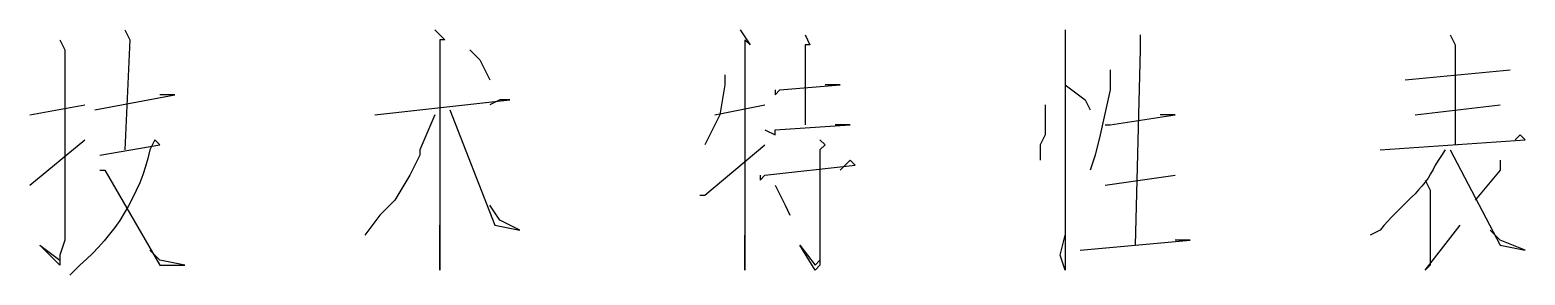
# Model space of a CAD drawing. Header units: millimetres. Extents: x -2210 to 6171, y -6737 to 5572.
# Drawn here: x 4451 to 5033, y 2261 to 2356 of the extents above; entities that cross this region are included whole.
import ezdxf

# ---------------------------------------------------------------- set-up
doc = ezdxf.new("R2010")
doc.units = ezdxf.units.MM
doc.layers.add('1', color=7, linetype='Continuous')

msp = doc.modelspace()

# ---------------------------------------------------------------- linework, layer by layer
at = {"layer": '1', "color": 0, "lineweight": 25}
for points in [[(4488.32, 2356.18), (4490.26, 2352.29), (4490.26, 2352.29), (4488.32, 2309.49)], [(4608.94, 2356.18), (4612.83, 2352.29), (4610.88, 2352.29), (4610.88, 2262.79), (4610.88, 2266.68), (4610.88, 2280.3)], [(4727.62, 2356.18), (4731.51, 2350.34), (4729.56, 2352.29), (4729.56, 2262.79), (4729.56, 2268.63), (4729.56, 2276.41)], [(4854.08, 2356.18), (4854.08, 2350.34), (4854.08, 2262.79), (4852.13, 2268.63), (4854.08, 2276.41)], [(4463.02, 2352.29), (4464.97, 2348.4), (4464.97, 2274.47), (4463.02, 2268.63), (4463.02, 2264.74), (4455.24, 2272.52), (4463.02, 2266.68)], [(4752.91, 2354.23), (4754.85, 2350.34), (4752.91, 2350.34), (4752.91, 2319.21)], [(4883.26, 2354.23), (4883.26, 2348.4), (4881.31, 2272.52)], [(5003.88, 2354.23), (5005.83, 2350.34), (5005.83, 2311.43)], [(4622.56, 2348.4), (4626.45, 2344.51), (4628.39, 2340.61), (4630.34, 2336.72)], [(4721.78, 2338.67), (4721.78, 2334.78), (4719.83, 2323.1), (4714, 2311.43)], [(4871.59, 2340.61), (4871.59, 2332.83), (4867.69, 2315.32), (4865.75, 2307.54), (4863.8, 2301.7)], [(4986.37, 2336.72), (5027.23, 2340.61)], [(4741.24, 2332.83), (4741.24, 2330.89), (4743.18, 2332.83), (4766.53, 2334.78), (4762.64, 2334.78), (4760.69, 2334.78)], [(4854.08, 2334.78), (4861.86, 2328.94), (4863.8, 2325.05)], [(4451.35, 2323.1), (4472.75, 2327)], [(4476.64, 2325.05), (4507.77, 2330.89), (4503.88, 2330.89), (4501.94, 2330.89)], [(4585.59, 2323.1), (4638.12, 2328.94), (4634.23, 2328.94), (4630.34, 2327)], [(4717.89, 2323.1), (4737.34, 2327)], [(4846.29, 2327), (4846.29, 2319.21), (4846.29, 2315.32), (4844.35, 2311.43), (4844.35, 2305.59)], [(4990.26, 2323.1), (5023.34, 2327)], [(4608.94, 2323.1), (4603.1, 2309.49), (4603.1, 2307.54), (4599.21, 2299.76), (4593.38, 2290.03), (4587.54, 2284.19), (4581.7, 2276.41)], [(4614.78, 2325.05), (4632.29, 2280.3), (4642.01, 2278.36), (4634.23, 2282.25), (4630.34, 2288.09)], [(4869.64, 2319.21), (4871.59, 2319.21), (4896.88, 2323.1), (4894.93, 2323.1), (4891.04, 2323.1)], [(4737.34, 2317.27), (4741.24, 2315.32), (4741.24, 2317.27), (4770.42, 2319.21), (4768.47, 2319.21), (4764.58, 2319.21)], [(4976.64, 2309.49), (5033.06, 2313.38), (5031.12, 2315.32), (5029.17, 2313.38)], [(4451.35, 2295.87), (4472.75, 2313.38)], [(4712.05, 2291.98), (4714, 2291.98), (4737.34, 2311.43)], [(4758.74, 2313.38), (4760.69, 2311.43), (4758.74, 2309.49), (4758.74, 2270.58), (4758.74, 2264.74), (4756.8, 2262.79), (4750.96, 2272.52), (4756.8, 2264.74), (4758.74, 2266.68)], [(5003.88, 2309.49), (5023.34, 2272.52), (5033.06, 2270.58), (5023.34, 2274.47), (5019.45, 2278.36)], [(4735.4, 2299.76), (4735.4, 2297.81), (4737.34, 2299.76), (4772.36, 2303.65), (4770.42, 2305.59), (4766.53, 2301.7)], [(5023.34, 2305.59), (5023.34, 2301.7), (5013.61, 2290.03)], [(4478.59, 2301.7), (4480.53, 2301.7), (4501.94, 2264.74), (4511.66, 2264.74), (4501.94, 2266.68), (4498.04, 2270.58)], [(4869.64, 2295.87), (4896.88, 2299.76)], [(4994.15, 2297.81), (4996.1, 2293.92), (4996.1, 2264.74), (4994.15, 2262.79), (5007.77, 2280.3)], [(4741.24, 2295.87), (4745.13, 2288.09), (4747.07, 2284.19)], [(4859.91, 2270.58), (4902.71, 2274.47), (4900.77, 2274.47), (4896.88, 2274.47)]]:
    msp.add_lwpolyline(points, dxfattribs=at)
for points, knots in [([(4478.59, 2307.54), (4478.59, 2307.54), (4501.94, 2311.43), (4501.94, 2311.43), (4501.94, 2311.43), (4499.99, 2313.38), (4499.99, 2313.38), (4499.99, 2313.38), (4498.04, 2309.49), (4498.04, 2309.49), (4494.15, 2291.98), (4484.43, 2276.41), (4470.81, 2264.74), (4470.81, 2264.74), (4466.92, 2260.85), (4466.92, 2260.85)], [0, 0, 0, 0, 1, 1, 1, 2, 2, 2, 3, 3, 3, 4, 4, 4, 5, 5, 5, 5]), ([(5001.94, 2309.49), (5001.94, 2309.49), (4998.04, 2303.65), (4998.04, 2303.65), (4994.15, 2293.92), (4984.43, 2288.09), (4976.64, 2278.36), (4976.64, 2278.36), (4972.75, 2276.41), (4972.75, 2276.41)], [0, 0, 0, 0, 1, 1, 1, 2, 2, 2, 3, 3, 3, 3])]:
    msp.add_open_spline(points, degree=3, knots=knots, dxfattribs=at)

doc.saveas('drawing.dxf')
